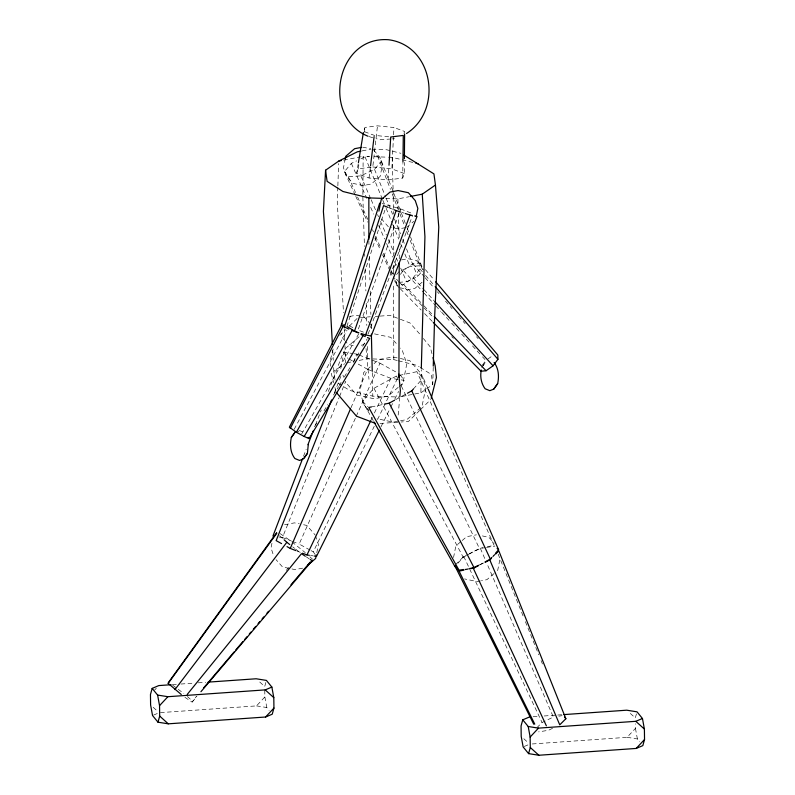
<?xml version="1.0" encoding="UTF-8"?>
<svg xmlns="http://www.w3.org/2000/svg" width="795" height="795" viewBox="0 0 795 795"><rect width="100%" height="100%" fill="white"/><g stroke="black" fill="none" stroke-linecap="round" stroke-linejoin="round"><path stroke-width="0.6" stroke-dasharray="3.98 2.98" d="M399.249 258.872L399.299 249.054M362.878 194.546L363.146 156.347L369.198 156.555M358.227 163.79L356.647 173.399L369.049 178.001L388.129 179.938L402.717 178.07L404.267 173.499L404.357 162.379M402.717 178.07L402.916 163.452M414.791 393.982L420.883 392.8L421.29 369.596M420.883 392.8L432.758 384.561L433.265 366.117M337.805 187.093L337.259 201.97L343.49 312.624M337.855 185.851L338.67 163.551M404.267 173.499L391.865 168.898L393.515 136.024M393.575 134.812L393.942 127.508L377.486 125.839L364.915 127.439L363.583 131.384L374.266 135.349L389.54 136.899M388.129 179.938L388.944 166.453M398.176 415.079L399.706 397.927M356.647 173.399L358.197 168.818L372.785 166.96L377.486 125.839M369.049 178.001L370.391 167.03M358.197 168.818L358.982 163.959M364.12 132.308L364.915 127.439M345.308 158.573L343.48 167.715L346.044 175.476L352.94 183.397L363.216 185.553L371.265 184.023L380.119 176.43L382.405 164.992L379.851 157.241L373.67 150.106M271.95 543.253L271.016 547.894L273.788 556.281M340.767 368.532L344.652 349.144L359.668 336.275M316.788 552.694L318.407 544.575L315.645 536.178M392.859 274.066L394.479 266.017L396.258 264.497M453.538 557.524L455.863 545.917L461.259 541.296M499.777 560.008L497.68 570.452L494.987 572.758M333.145 348.935L329.945 361.606L330.452 366.237M265.848 682.448L264.715 686.522L258.713 681.096M636.447 713.87L635.314 717.945L629.302 712.519M184.887 697.314L192.122 702.084L196.445 696.38M346.878 326.437L385.227 209.155M403.959 133.441L404.625 131.473L393.942 127.508M398.981 213.587L358.028 330.034L367.002 333.572M399.388 212.424L400.62 208.926L382.057 203.55M368.125 334.009L412.297 216.18M303.511 456.27L306.174 449.324M315.486 425.027L321.25 409.982M328.345 391.468L343.41 352.125L353.069 353.556M334.297 393.008L341.115 375.707M278.876 536.993L282.444 537.529L339.058 397.659M339.525 396.516L345.557 381.61M353.437 362.123L356.687 354.093L358.903 354.958M350.943 407.825L367.578 369.278L355.166 362.411M310.02 550.041L299.159 544.038L355.733 417.435M356.23 416.302L379.97 363.176L360.016 355.395M370.689 420.823L372.279 417.474M374.405 413.003L390.862 378.35L404.138 380.328L401.376 385.863M315.217 554.552L313.27 551.839L374.256 426.269M377.496 419.601L397.46 378.48M380.984 426.826L390.355 408.004M390.911 406.901L392.561 403.572M394.767 399.15L398.623 391.398M294.2 429.31L347.047 330.124M358.793 333.691L301.961 433.523L297.101 430.89M314.452 426.796L316.986 422.562M323.972 410.916L327.788 404.566M333.503 395.036L338.581 386.569M339.217 385.515L341.125 382.335M344.295 377.049L350.009 367.519M353.189 362.222L359.539 351.638M362.719 346.352L367.161 338.938M482.873 365.879L485.477 362.192L481.571 367.717M400.372 274.424L403.343 270.459L412.923 263.692L419.79 263.026L422.175 265.848M399.239 282.056L396.655 279.373L396.784 285.216L403.651 284.55L413.231 277.783L419.919 268.869L419.79 263.026M482.356 365.114L485.844 360.463M286.22 570.452L288.555 567.56M355.256 195.212L344.434 171.611L351.36 163.373L356.627 160.878M344.434 171.611L348.359 176.778L360.821 175.834L374.524 169.335L381.451 161.097L377.536 155.939L374.127 156.198M396.586 274.563L398.971 271.721L409.991 266.504L420.018 265.749L423.169 269.893L410.3 236.334M398.782 282.334L406.583 281.748L417.604 276.521L422.374 270.837M192.122 702.084L196.922 696.43M367.29 409.972L362.45 401.326L373.948 388.288L396.506 375.995L416.928 371.672L423.238 377.834L427.7 388.01M413.39 389.013L423.238 377.834M457.95 563.208L463.207 557.255L479.405 548.431L482.784 547.715M492.592 556.56L494.848 554.006M154.637 690.05L156.307 688.261M160.421 712.618L256.517 705.89L264.864 696.957L264.745 688.838M532.253 743.961L627.106 737.313L635.453 728.379L635.394 723.748M455.535 564.669L463.733 556.45L468.175 554.304M493.089 556.629L494.728 554.98M536.814 727.763L542.061 722.506L553.36 717.05L486.798 563.228M339.793 335.47L345.845 329.528M349.303 326.129L357.949 317.642M419.68 410.439L408.431 421.479L401.018 421.996M420.545 409.584L430.92 399.398M406.692 227.41L413.778 221.338M422.095 282.225L414.98 288.327L408.501 289.559L400.243 287.83M364.696 343.37L362.918 344.901L359.678 345.517M370.291 366.863L363.722 372.497L359.837 391.885L364.18 405.043L367.101 408.61M374.048 363.643L378.738 359.628L392.392 357.034L399.14 358.197M398.206 387.334L387.88 396.178L374.226 398.772L356.806 395.125L345.109 381.689M399.14 386.529L402.896 383.309L406.782 363.911L402.439 350.764L400.253 348.081M462.153 540.53L466.645 536.675L476.444 534.816M494.083 573.533L486.898 579.684L481.452 580.718M487.832 359.052L492.83 355.524M335.083 380.149L333.86 371.245L344.752 363.693M395.632 399.647L406.374 393.803M479.544 564.997L483.867 562.641M469.288 553.777L480.389 548.421L485.238 547.646M479.822 564.738L484.254 562.592M552.555 728.319L548.451 730.307L538.583 731.867M360.851 158.881L365.064 156.883L369.596 156.536M153.644 715.053L158.076 713.175M524.243 746.475L528.675 744.597M371.166 406.98L383.18 404.436M487.295 546.761L494.063 545.32L416.928 371.672M465.125 569.846L468.503 569.131M362.192 150.881L370.728 149.231M343.639 160.123L363.146 156.347M385.784 198.482L397.878 198.889L408.849 196.763M346.958 362.768L354.272 361.357M359.141 360.413L367.678 358.764L393.813 359.638L397.311 360.513M401.376 396.576L413.569 394.211M405.549 227.628L398.643 228.94L391.518 227.519M401.594 259.915L408.073 258.683L416.332 260.412L421.887 266.792M349.532 316.48L356.011 315.247L364.269 316.976L369.824 323.356L371.543 328.554M284.59 524.73L294.389 522.871L299.228 523.706M302.666 568.157L295.044 569.598L282.533 566.984L276.024 559.64M480.369 580.926L477.099 581.552L464.588 578.929M486.451 547.457L494.927 546.105M464.678 569.29L469.527 568.524M558.835 716.186L562.125 715.659M390.931 138.986L380.109 139.741L375.985 138.628M392.144 138.896L394.549 138.737M360.423 317.463L370.311 316.778M375.25 316.43L378.957 316.172M380.199 316.082L390.087 315.386L409.902 322.919L419.581 333.83M380.01 423.467L399.786 422.085M172.356 684.634L179.75 684.117M180.982 684.028L193.304 683.173M198.233 682.826L205.627 682.309M533.097 716.752L539.258 716.315M544.187 715.977L556.51 715.112M557.742 715.023L562.671 714.675M371.961 149.271L386.698 149.768L400.948 153.306M374.038 156.714L387.344 157.172M388.546 157.211L392.183 157.331L413.38 162.577M338.292 383.22L349.492 390.385L372.815 396.158L398.941 397.043M372.785 166.96L391.865 168.898M354.272 353.735L356.687 354.093M310.557 555.476L312.942 555.824M627.106 737.313L637.391 738.952L639.727 741.805M256.517 705.89L266.792 707.52L269.127 710.382M362.679 147.164L370.848 148.824M374.445 333.87L390.743 337.328L398.057 345.398M353.238 345.577L348.18 344.394L345.398 341.333M400.322 358.475L409.813 360.682L421.509 374.117L425.852 387.274L421.966 406.662L406.951 419.531L393.296 422.125L377.069 418.756M482.386 535.909L488.955 537.43L494.212 543.233M303.611 524.72L306.9 525.485L315.297 535.134M398.474 360.801L417.127 365.422L419.164 366.724M368.95 136.531L372.885 137.793M401.902 212.424L404.218 213.169M367.578 369.278L390.862 378.35M282.444 537.529L291.368 540.997M292.481 541.435L299.159 544.038M296.952 551.034L300.291 552.336M400.62 208.926L413.161 213.875M389.292 207.873L392.71 209.214M299.159 430.403L303.859 432.311M349.373 325.761L353.626 328.077M379.97 363.176L399.627 374.038M348.955 358.982L354.133 361.844M311.103 550.647L313.27 551.839M420.177 367.37L431.387 374.534L432.758 384.561M280.208 533.664L290.891 541.067M306.314 556.888L309.225 558.806M172.624 685.151L183.844 693.528M291.864 541.822L305.32 552.664M292.689 546.841L294.637 548.361M295.611 549.126L299.516 552.167M523.776 738.704L528.923 743.355M153.177 707.282L158.324 711.932M309.871 556.798L312.594 559.273M279.562 535.671L283.199 538.97M187.352 696.48L192.44 701.101M362.45 401.326L367.976 406.722M396.784 285.216L399.398 287.879M400.263 288.764L421.111 310.04M424.59 313.588L432.41 321.568M400.104 282.95L423.328 307.089M424.182 307.983L433.653 317.811M451.719 336.583L453.438 338.372M403.651 284.55L423.188 304.992M424.043 305.876L433.384 315.655M403.343 270.459L423.338 292.282M424.172 293.186L435.004 305.012M435.839 305.916L440.837 311.372M441.672 312.286L450.845 322.283M451.679 323.187L460.842 333.194M461.676 334.099L469.169 342.287M472.508 345.924L481.671 355.922M482.505 356.826L485.01 359.559M388.367 226.794L381.471 218.864M413.231 277.783L423.208 288.784M424.043 289.708L434.02 300.709M412.923 263.692L424.341 276.809M425.156 277.743L434.12 288.058M437.379 291.805L439.019 293.673M445.538 301.176L452.057 308.669M458.586 316.172L465.105 323.664M476.523 336.782L478.153 338.66M419.919 268.869L422.324 271.661M425.544 275.398L434.388 285.653M425.365 269.604L434.12 279.929M394.688 281.46L396.765 284.004M423.367 338.471L430.184 346.819L432.371 355.176M344.702 340.568L342.625 338.024L340.916 332.827M394.658 280.009L396.556 282.503L394.499 278.002M400.273 374.932L404.138 380.328M343.41 352.125L347.922 358.416M367.896 411.055L373.332 420.774M373.948 388.288L463.207 557.255M396.506 375.995L397.579 378.221M401.326 386.012L479.405 548.431M463.733 556.45L542.061 722.506M355.772 196.335L367.628 222.173M374.842 237.904L380.517 250.266M382.574 254.758L389.788 270.489M390.305 271.612L393.396 278.349M348.359 176.778L355.534 192.519M357.581 197.021L367.837 219.509M372.458 229.636L373.481 231.892M375.528 236.383L381.173 248.756M383.22 253.257L390.405 269.008M390.911 270.131L393.992 276.879M351.36 163.373L366.734 198.362M370.699 207.396L373.68 214.163M378.639 225.452L384.581 238.997M386.569 243.508L392.521 257.053M394.509 261.565L396.486 266.077M360.821 175.834L370.659 198.611M371.156 199.744L375.578 209.999M377.546 214.551L378.529 216.826M380.497 221.388L386.41 235.052M388.377 239.603L394.28 253.277M396.248 257.828L397.719 261.247M400.67 268.074L406.583 281.748M480.389 548.421L486.302 562.095M365.064 156.883L382.385 199.128M382.852 200.27L385.654 207.127M386.132 208.27L392.213 223.107M392.68 224.25L398.762 239.096M400.63 243.667L402.509 248.229M404.844 253.943L409.991 266.504M374.524 169.335L385.645 197.001M386.112 198.154L392.591 214.282M394.449 218.893L400.471 233.879M402.787 239.643L404.635 244.254M406.493 248.865L417.604 276.521M498.157 554.125L523.537 617.069M525.386 621.64L538.762 654.832M541.067 660.556L542.458 663.984M377.536 155.939L390.504 189.458M392.293 194.079L398.106 209.105M399.895 213.736L404.367 225.293M406.603 231.067L408.392 235.688M410.18 240.319L420.018 265.749M381.451 161.097L400.978 212.027M401.425 213.179L405.42 223.604M407.199 228.225L409.862 235.171M342.943 375.111L343.659 377.297M331.207 373.193L333.701 382.743M334.953 387.513L335.887 391.1M635.453 728.379L637.391 738.952M264.864 696.957L266.792 707.52M366.028 348.538L368.979 379.314M332.727 350.496L333.264 360.264M333.661 367.578L333.86 371.245M344.195 328.593L344.752 340.886M344.97 345.805L345.736 363.007M397.878 198.889L399.249 239.235M362.858 197.011L364.448 246.45M364.686 253.863L364.766 256.328M365.163 268.69L365.879 290.94M392.183 157.331L393.098 189.409M393.137 190.641L393.366 214.094M368.85 240.647L368.95 244.343M369.287 256.636L369.923 279.999M370.222 291.069L370.858 314.432M371.126 324.271L371.295 330.412M366.207 303.263L366.793 325.463M367.35 346.431L367.678 358.764M372.269 372.597L372.815 396.158M393.813 359.638L393.455 284.461M393.376 225.204L393.416 256.07M393.426 265.937L393.436 274.583"/><path stroke-width="1.19" d="M368.85 239.424L368.85 197.905L342.943 191.496L327.103 181.359L325.572 170.219L338.769 161.067L357.323 151.825L360.98 151.12M399.229 262.559L398.921 377.208M404.397 158.672L404.605 133.948M402.936 162.23L403.294 135.418L390.723 137.018L389.013 165.221M421.31 368.383L424.928 236.721L422.264 194.169L435.451 185.016L433.931 173.886L403.969 155.144M308.251 444.803L307.417 453.359L303.511 458.884L299.576 460.444L294.875 458.526C290.245 452.524 289.797 444.663 291.318 437.489L295.223 431.963M433.265 366.117L434.577 318.169L438.78 227.112L435.451 185.016M325.572 170.219L323.406 211.579L330.183 304.117L332.389 344.394M399.815 396.705L400.362 390.574L398.822 374.574M481.303 370.013C479.951 376.492 481.134 383.399 485.129 388.755L489.829 390.673L493.765 389.113L497.67 383.588C499.19 376.413 498.743 368.552 494.112 362.55M370.54 165.817L374.117 136.571M358.426 162.587L363.385 132.576M345.308 158.573L345.775 156.277L354.62 148.695L361.526 147.383M378.907 211.112L381.203 199.674L390.057 192.082L398.106 190.552L408.382 192.708L415.278 200.628L417.842 208.389L416.232 216.389M316.321 555.019L315.625 558.497L307.536 565.434M431.208 398.245L436.435 377.516L435.183 365.919L432.997 357.561M171.124 684.724L158.811 685.578L152.163 688.4L150.464 694.522L150.603 704.946L152.541 715.52L157.986 722.198L168.272 723.828L265.6 717.01L272.238 714.198L273.937 708.077L273.798 697.642L271.86 687.079L266.414 680.401L256.139 678.771L208.091 682.13M157.986 722.198L159.686 716.076L159.547 705.642L157.609 695.069L152.163 688.4M529.4 717.01L522.762 719.823L521.063 725.944L521.202 736.379L523.14 746.942L528.586 753.62L538.861 755.25L636.189 748.443L642.837 745.621L644.536 739.499L644.397 729.075L642.459 718.501L637.014 711.833L626.728 710.193L563.903 714.596M528.586 753.62L530.285 747.499L530.136 737.064L528.208 726.501L522.762 719.823M379.702 203.093L341.204 325.334L348.816 329.14M181.28 694.492L168.172 683.402L168.49 682.418L276.571 532.749M344.324 327.371L383.588 205.617L388.149 207.416M358.883 332.787L354.421 331.346L396.129 210.566L393.853 209.671M361.109 333.503L365.571 334.943L409.991 215.038L412.347 215.495M272.914 536.108L302.627 458.586M307.943 444.693L313.27 430.81M331.575 399.925L276.153 540.62L281.579 543.621M295.839 550.597L290.264 548.421L350.456 408.958M302.527 553.201L306.979 554.94L370.689 420.823M379.334 430.145L316.509 556.361L314.124 556.003M342.188 323.972L289.36 427.193L296.426 432.281L304.197 436.495L309.026 438.611L369.695 338.511L367.489 337.547M290.284 428.425L344.016 324.559M296.426 432.281L352.433 329.836L347.177 326.536M304.197 436.495L363.077 335.609L365.283 336.583M493.765 389.113L497.67 383.588M291.318 437.489L294.518 432.967M304.217 457.87L307.417 453.359M168.172 683.402L276.829 533.187M433.275 322.462L481.055 371.235L486.063 370.748L493.059 365.809L497.928 359.3L497.839 355.047L435.72 281.808M174.96 689.573L286.836 542.279L284.113 539.805M187.232 694.423L301.464 553.688L305.34 556.242M203.659 687.864L234.098 651.94M235.698 650.042L242.912 641.535M244.512 639.647L246.917 636.805M249.312 633.973L250.922 632.085M253.327 629.243L255.722 626.41M258.127 623.568L259.727 621.68M262.131 618.848L263.731 616.95M266.941 613.174L268.541 611.275M290.97 584.802L310.199 562.115M200.926 691.72L312.127 560.723L310.189 559.442M407.447 393.217L411.75 390.872L413.39 389.013M484.94 562.055L490.346 559.114L491.847 557.414M495.593 553.151L498.594 549.752L428.197 389.143M159.547 705.642L167.894 696.708L265.212 689.891L271.86 687.079M265.6 717.01L273.937 708.077M530.136 737.064L538.483 728.131L635.811 721.313L642.459 718.501M636.189 748.443L644.536 739.499M485.367 562.055L489.809 559.919L491.449 558.269M495.553 554.165L498.823 550.875L565.871 718.72L559.75 724.851L489.809 559.919M406.523 133.52C443.213 110.147 433.504 45.633 388.626 39.75C336.037 35.596 320.932 117.034 367.966 136.213M384.382 404.178L389.182 403.164L394.559 400.233M470.759 568.654L474.148 567.928L478.461 565.583M469.527 568.524L473.154 567.948L478.709 565.265M371.166 406.98L368.761 407.487L459.48 571.039L463.992 570.085M338.769 161.067L341.204 160.6M410.071 196.534L422.264 194.169M459.828 570.065L463.465 569.488M368.85 197.905L383.369 198.402M306.979 554.94L309.364 555.298M528.208 726.501L538.483 728.131M157.609 695.069L167.894 696.708M414.692 215.952L417.047 216.409L371.245 336.047L365.571 334.943M415.735 163.164L418.091 163.75M396.129 210.566L400.75 212.056M405.371 213.547L409.991 215.038M375.2 423.308L356.488 416.192L336.196 392.293M352.175 330.462L354.421 331.346M352.433 329.836L357.76 332.727M360.95 334.457L363.077 335.609M287.015 546.622L290.264 548.421M286.836 542.279L289.768 544.555M635.811 721.313L644.397 729.075M530.285 747.499L538.861 755.25M265.212 689.891L273.798 697.642M159.686 716.076L168.272 723.828M497.084 548.272L498.594 549.752M459.48 571.039L454.949 566.616L373.938 421.857M434.239 316.549L486.063 370.748M434.845 301.623L493.059 365.809M435.193 286.578L497.928 359.3M456.28 567.401L454.72 565.493L533.733 724.195M564.549 717.1L565.871 718.72M367.101 408.61L368.562 410.399M308.102 437.379L309.026 438.611M389.182 403.164L474.148 567.928M458.626 570.254L534.757 724.126M411.75 390.872L490.346 559.114M473.154 567.948L546.374 725.825M371.384 334.139L372.239 371.354"/></g></svg>
